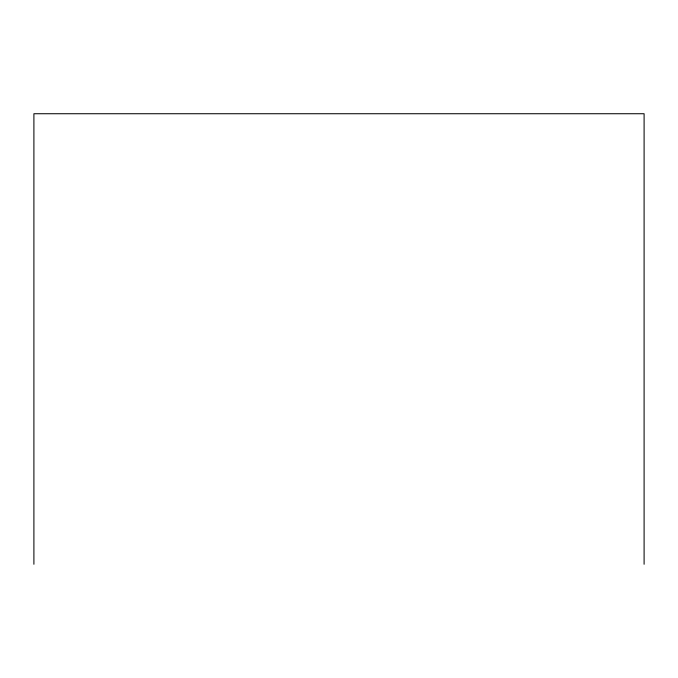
<?xml version="1.0" encoding="UTF-8"?>
<svg xmlns="http://www.w3.org/2000/svg" width="678" height="678" viewBox="0 0 678 678"><rect width="100%" height="100%" fill="white"/><g stroke="black" fill="none" stroke-linecap="round" stroke-linejoin="round"><path stroke-width="1.02" d="M644.1 564.265L644.1 113.734L33.9 113.734L33.9 564.265"/></g></svg>
